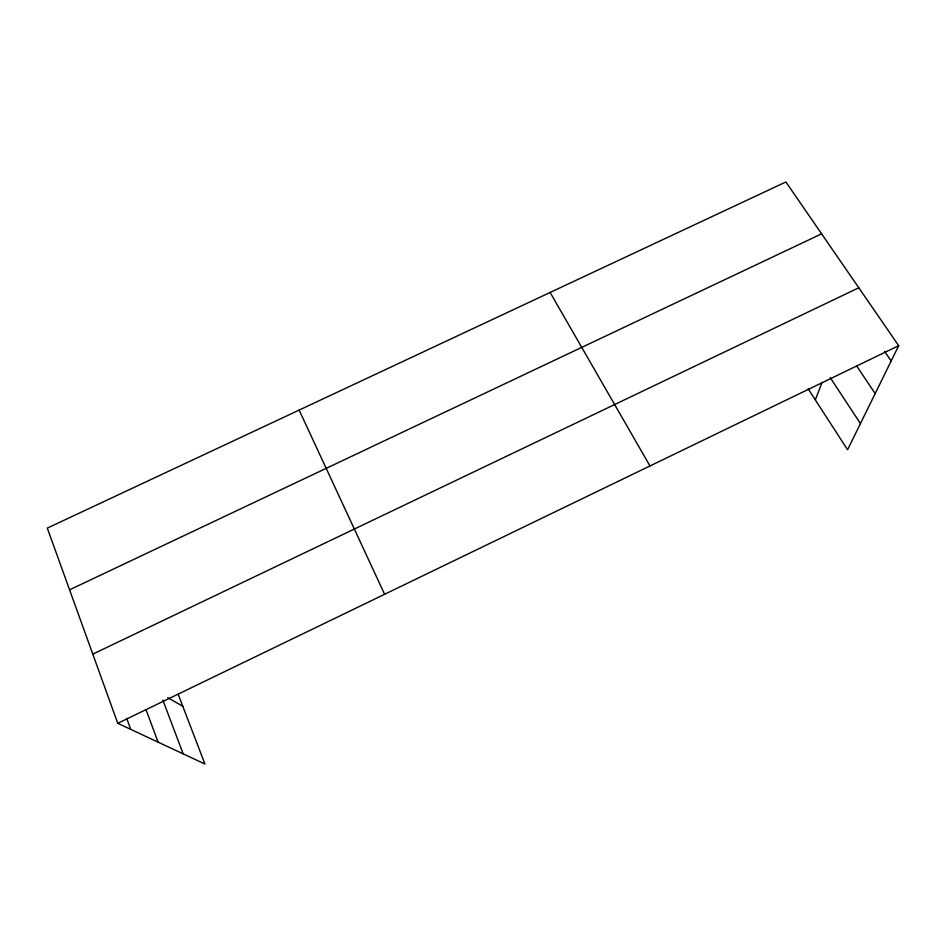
<?xml version="1.0" encoding="UTF-8"?>
<svg xmlns="http://www.w3.org/2000/svg" width="946" height="946" viewBox="0 0 946 946"><rect width="100%" height="100%" fill="white"/><g stroke="black" fill="none" stroke-linecap="round" stroke-linejoin="round"><path stroke-width="1.42" d="M815.31 399.874L822.098 382.373M178.155 694.175L204.939 764.025L117.765 723.323L47.3 528.105L785.878 181.975L898.7 345.68L847.581 449.752L808.144 388.794M117.765 723.323L898.7 345.68M92.791 654.135L858.802 287.773M69.578 589.819L821.613 233.839M167.785 697.628L182.815 706.343M884.569 351.344L891.167 361.005M856.591 365.83L875.168 393.583M830.245 377.655L860.434 423.583M550.134 292.456L649.973 465.952M299.149 410.079L384.608 594.277M162.878 700.146L183.169 753.856M145.968 709.512L158.088 742.149M126.693 718.345L130.702 729.366"/></g></svg>
